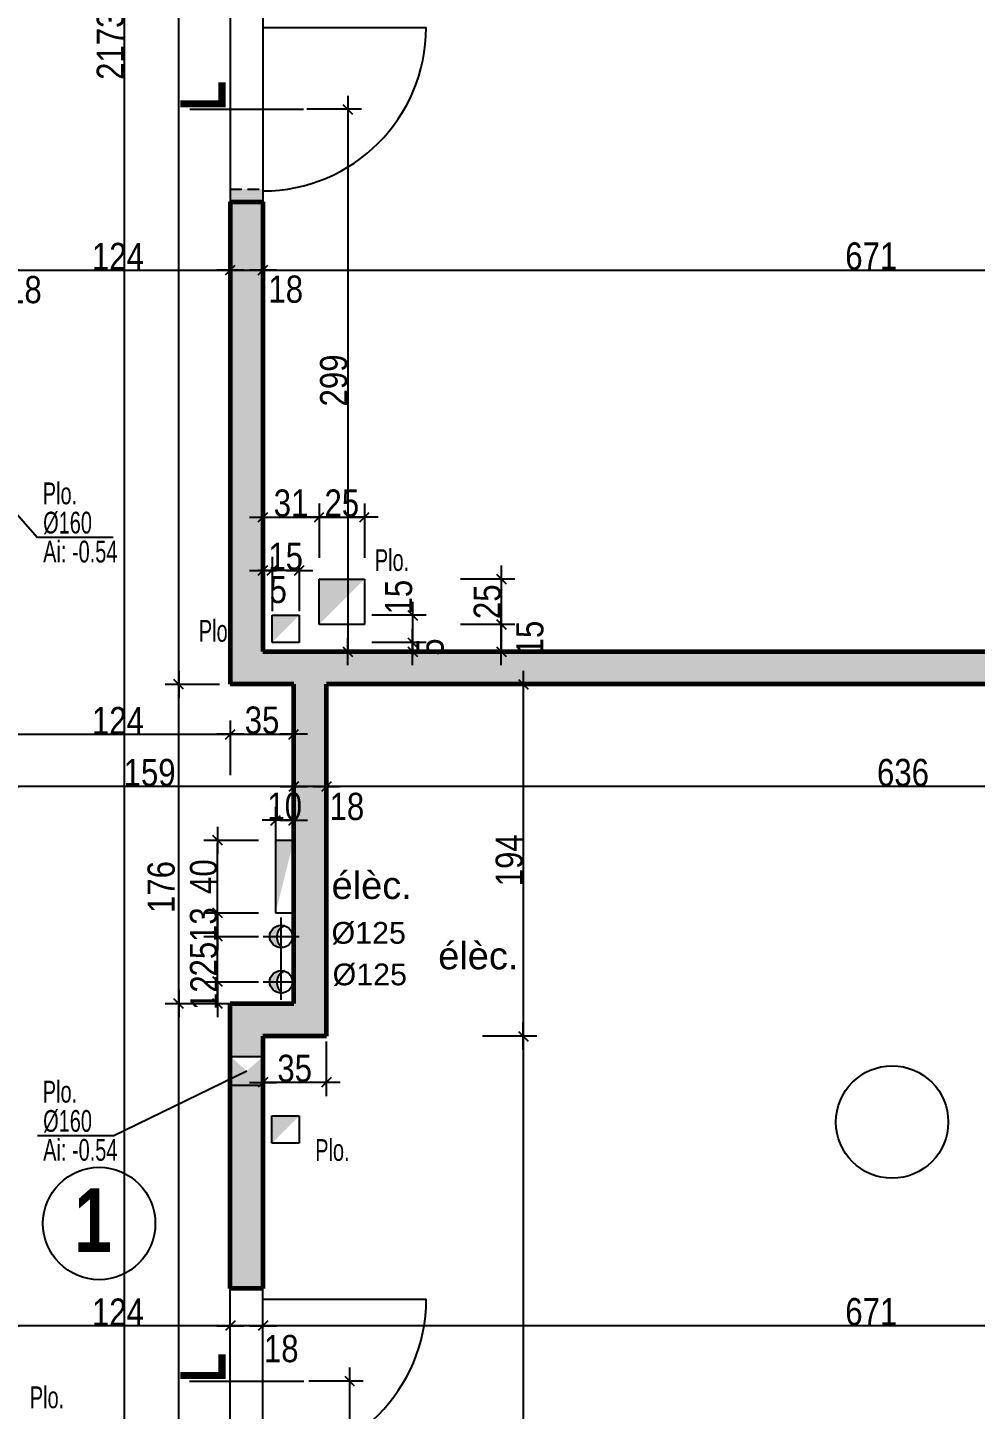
# Model space of a CAD drawing. Header units: centimetres. Extents: x 38820 to 82487, y -36363 to -12804.
# Drawn here: x 49909 to 50432, y -22449 to -21687 of the extents above; entities that cross this region are included whole.
import ezdxf
from ezdxf.enums import TextEntityAlignment as Align

# ---------------------------------------------------------------- set-up
doc = ezdxf.new("R2010")
doc.units = ezdxf.units.CM
doc.header["$LTSCALE"] = 0.5
doc.linetypes.add('CACHEX2', pattern=[19.05, 12.7, -6.35])
doc.layers.get('DEFPOINTS').update_dxf_attribs({"linetype": 'CONTINUOUS'})
for name, color, linetype in [('01_cote_gen', 4, 'CONTINUOUS'), ('01_linteaux', 2, 'CONTINUOUS'), ('01_murs_sup', 2, 'CACHEX2'), ('01_resv', 32, 'CONTINUOUS'), ('01_texte', 230, 'CONTINUOUS'), ('AA_COTES', 2, 'CONTINUOUS')]:
    doc.layers.add(name, color=color, linetype=linetype)
doc.layers.add('01_murs_coup', color=5, linetype='CONTINUOUS', lineweight=60)
doc.styles.add('ARIAL', font='arial.ttf')
doc.styles.add('Arial Narrow', font='ARIALN.TTF')
doc.styles.add('impact', font='impact.ttf')
doc.styles.add('STYLE2', font='ARIALN.TTF')
doc.dimstyles.new('JB50', dxfattribs={"dimscale": 0.1, "dimtxt": 150, "dimasz": 15, "dimexe": 0.1, "dimexo": 0.1, "dimgap": 0.09, "dimtad": 1, "dimdec": 1, "dimdsep": 46, "dimtxsty": 'STYLE2', "dimblk1": 'BOND_G', "dimblk2": 'BOND_D', "dimsah": 1, "dimcen": 1.5, "dimdle": 0.01, "dimse1": 1, "dimse2": 1, "dimclrd": 4, "dimclre": 2, "dimclrt": 6, "dimazin": 2, "dimtfac": 2.333333, "dimtdec": 1, "dimtix": 1, "dimtmove": 2, "dimatfit": 3, "dimldrblk": 'BOND_G', "dimfxl": 1, "dimtolj": 1, "dimtzin": 0, "dimarcsym": 0})

# ---------------------------------------------------------------- blocks, each defined once
blk = doc.blocks.new('BOND_G')
at = {"layer": 'AA_COTES', "color": 0}
for p, q in [((0, -5), (0, 15)), ((5, 0), (-5, 0)), ((1.77, 1.77), (-1.77, -1.77))]:
    blk.add_line(p, q, dxfattribs=at)
blk = doc.blocks.new('BOND_D')
at = {"layer": 'AA_COTES', "color": 0}
for p, q in [((5, 0), (-5, 0)), ((-1.77, -1.77), (1.77, 1.77)), ((0, 5), (0, -15))]:
    blk.add_line(p, q, dxfattribs=at)
blk = doc.blocks.new('*D1330')
at = {"layer": '01_cote_gen', "color": 4, "lineweight": -2, "transparency": 16777216}
blk.add_line((50019.11, -22402.95), (49898.12, -22402.95), dxfattribs=at)
at = {"layer": 'DEFPOINTS', "color": 0}
for p in [(49896.62, -22386.88), (50020.61, -22386.88), (49896.62, -22402.95)]:
    blk.add_point(p, dxfattribs=at)
at = {"layer": '01_cote_gen', "color": 4, "lineweight": -2, "transparency": 16777216, "xscale": 1.5, "yscale": 1.5, "zscale": 1.5, "rotation": 180}
blk.add_blockref('BOND_D', (49896.62, -22402.95), dxfattribs=at)
at = {"layer": '01_cote_gen', "color": 4, "lineweight": -2, "transparency": 16777216, "xscale": 1.5, "yscale": 1.5, "zscale": 1.5}
blk.add_blockref('BOND_G', (50020.61, -22402.95), dxfattribs=at)
at = {"layer": '01_cote_gen', "color": 6, "transparency": 16777216, "insert": (49958.62, -22395.41), "char_height": 15, "attachment_point": 5, "style": 'STYLE2'}
blk.add_mtext('\\A1;124', dxfattribs=at)
blk = doc.blocks.new('*D1331')
at = {"layer": '01_cote_gen', "color": 4, "lineweight": -2, "transparency": 16777216}
blk.add_line((50037.11, -22402.95), (50022.11, -22402.95), dxfattribs=at)
at = {"layer": 'DEFPOINTS', "color": 0}
for p in [(50020.61, -22395.45), (50038.61, -22395.96), (50020.61, -22402.95)]:
    blk.add_point(p, dxfattribs=at)
at = {"layer": '01_cote_gen', "color": 4, "lineweight": -2, "transparency": 16777216, "xscale": 1.5, "yscale": 1.5, "zscale": 1.5, "rotation": 180}
blk.add_blockref('BOND_D', (50020.61, -22402.95), dxfattribs=at)
at = {"layer": '01_cote_gen', "color": 4, "lineweight": -2, "transparency": 16777216, "xscale": 1.5, "yscale": 1.5, "zscale": 1.5}
blk.add_blockref('BOND_G', (50038.61, -22402.95), dxfattribs=at)
at = {"layer": '01_cote_gen', "color": 6, "transparency": 16777216, "insert": (50048.7, -22415.63), "char_height": 15, "attachment_point": 5, "style": 'STYLE2'}
blk.add_mtext('\\A1;18', dxfattribs=at)
blk = doc.blocks.new('*D1332')
at = {"layer": '01_cote_gen', "color": 4, "lineweight": -2, "transparency": 16777216}
blk.add_line((50708.11, -22402.95), (50040.11, -22402.95), dxfattribs=at)
at = {"layer": 'DEFPOINTS', "color": 0}
for p in [(50038.61, -22373.56), (50038.61, -22402.95), (50709.61, -22414.73)]:
    blk.add_point(p, dxfattribs=at)
at = {"layer": '01_cote_gen', "color": 4, "lineweight": -2, "transparency": 16777216, "xscale": 1.5, "yscale": 1.5, "zscale": 1.5, "rotation": 180}
blk.add_blockref('BOND_D', (50038.61, -22402.95), dxfattribs=at)
at = {"layer": '01_cote_gen', "color": 4, "lineweight": -2, "transparency": 16777216, "xscale": 1.5, "yscale": 1.5, "zscale": 1.5}
blk.add_blockref('BOND_G', (50709.61, -22402.95), dxfattribs=at)
at = {"layer": '01_cote_gen', "color": 6, "transparency": 16777216, "insert": (50374.11, -22395.28), "char_height": 15, "attachment_point": 5, "style": 'STYLE2'}
blk.add_mtext('\\A1;671', dxfattribs=at)
blk = doc.blocks.new('*D1333')
at = {"layer": '01_cote_gen', "color": 4, "lineweight": -2, "transparency": 16777216}
blk.add_line((50072.12, -22268.79), (50040.11, -22268.79), dxfattribs=at)
at = {"layer": 'DEFPOINTS', "color": 0}
for p in [(50038.61, -22243.33), (50073.62, -22243.33), (50038.61, -22268.79)]:
    blk.add_point(p, dxfattribs=at)
at = {"layer": '01_cote_gen', "color": 4, "lineweight": -2, "transparency": 16777216, "xscale": 1.5, "yscale": 1.5, "zscale": 1.5, "rotation": 180}
blk.add_blockref('BOND_D', (50038.61, -22268.79), dxfattribs=at)
at = {"layer": '01_cote_gen', "color": 4, "lineweight": -2, "transparency": 16777216, "xscale": 1.5, "yscale": 1.5, "zscale": 1.5}
blk.add_blockref('BOND_G', (50073.62, -22268.79), dxfattribs=at)
at = {"layer": '01_cote_gen', "color": 6, "transparency": 16777216, "insert": (50056.11, -22261.12), "char_height": 15, "attachment_point": 5, "style": 'STYLE2'}
blk.add_mtext('\\A1;35', dxfattribs=at)
blk = doc.blocks.new('*D1334')
at = {"layer": '01_cote_gen', "color": 4, "lineweight": -2, "transparency": 16777216}
blk.add_line((50708.11, -22105.73), (50075.12, -22105.73), dxfattribs=at)
at = {"layer": 'DEFPOINTS', "color": 0}
for p in [(50073.62, -22092.74), (50709.61, -22092.74), (50073.62, -22105.73)]:
    blk.add_point(p, dxfattribs=at)
at = {"layer": '01_cote_gen', "color": 4, "lineweight": -2, "transparency": 16777216, "xscale": 1.5, "yscale": 1.5, "zscale": 1.5, "rotation": 180}
blk.add_blockref('BOND_D', (50073.62, -22105.73), dxfattribs=at)
at = {"layer": '01_cote_gen', "color": 4, "lineweight": -2, "transparency": 16777216, "xscale": 1.5, "yscale": 1.5, "zscale": 1.5}
blk.add_blockref('BOND_G', (50709.61, -22105.73), dxfattribs=at)
at = {"layer": '01_cote_gen', "color": 6, "transparency": 16777216, "insert": (50391.61, -22098.06), "char_height": 15, "attachment_point": 5, "style": 'STYLE2'}
blk.add_mtext('\\A1;636', dxfattribs=at)
blk = doc.blocks.new('*D1335')
at = {"layer": '01_cote_gen', "color": 4, "lineweight": -2, "transparency": 16777216}
blk.add_line((50072.12, -22105.73), (50057.12, -22105.73), dxfattribs=at)
at = {"layer": 'DEFPOINTS', "color": 0}
for p in [(50055.62, -22080.94), (50073.62, -22092.74), (50055.62, -22105.73)]:
    blk.add_point(p, dxfattribs=at)
at = {"layer": '01_cote_gen', "color": 4, "lineweight": -2, "transparency": 16777216, "xscale": 1.5, "yscale": 1.5, "zscale": 1.5, "rotation": 180}
blk.add_blockref('BOND_D', (50055.62, -22105.73), dxfattribs=at)
at = {"layer": '01_cote_gen', "color": 4, "lineweight": -2, "transparency": 16777216, "xscale": 1.5, "yscale": 1.5, "zscale": 1.5}
blk.add_blockref('BOND_G', (50073.62, -22105.73), dxfattribs=at)
at = {"layer": '01_cote_gen', "color": 6, "transparency": 16777216, "insert": (50084.91, -22116.76), "char_height": 15, "attachment_point": 5, "style": 'STYLE2'}
blk.add_mtext('\\A1;18', dxfattribs=at)
blk = doc.blocks.new('*D1336')
at = {"layer": '01_cote_gen', "color": 4, "lineweight": -2, "transparency": 16777216}
blk.add_line((50054.12, -22105.73), (49898.12, -22105.73), dxfattribs=at)
at = {"layer": 'DEFPOINTS', "color": 0}
for p in [(50055.62, -22080.94), (49896.62, -22092.74), (49896.62, -22105.73)]:
    blk.add_point(p, dxfattribs=at)
at = {"layer": '01_cote_gen', "color": 4, "lineweight": -2, "transparency": 16777216, "xscale": 1.5, "yscale": 1.5, "zscale": 1.5, "rotation": 180}
blk.add_blockref('BOND_D', (49896.62, -22105.73), dxfattribs=at)
at = {"layer": '01_cote_gen', "color": 4, "lineweight": -2, "transparency": 16777216, "xscale": 1.5, "yscale": 1.5, "zscale": 1.5}
blk.add_blockref('BOND_G', (50055.62, -22105.73), dxfattribs=at)
at = {"layer": '01_cote_gen', "color": 6, "transparency": 16777216, "insert": (49976.12, -22098.06), "char_height": 15, "attachment_point": 5, "style": 'STYLE2'}
blk.add_mtext('\\A1;159', dxfattribs=at)
blk = doc.blocks.new('*D1340')
at = {"layer": '01_cote_gen', "color": 4, "lineweight": -2, "transparency": 16777216}
blk.add_line((49898.12, -22076.85), (50019.11, -22076.85), dxfattribs=at)
at = {"layer": 'DEFPOINTS', "color": 0}
for p in [(49896.62, -22076.4), (50020.61, -22076.85), (50020.61, -22164.6)]:
    blk.add_point(p, dxfattribs=at)
at = {"layer": '01_cote_gen', "color": 4, "lineweight": -2, "transparency": 16777216, "xscale": 1.5, "yscale": 1.5, "zscale": 1.5, "rotation": 180}
blk.add_blockref('BOND_G', (49896.62, -22076.85), dxfattribs=at)
at = {"layer": '01_cote_gen', "color": 4, "lineweight": -2, "transparency": 16777216, "xscale": 1.5, "yscale": 1.5, "zscale": 1.5}
blk.add_blockref('BOND_D', (50020.61, -22076.85), dxfattribs=at)
at = {"layer": '01_cote_gen', "color": 6, "transparency": 16777216, "insert": (49958.62, -22069.31), "char_height": 15, "attachment_point": 5, "style": 'STYLE2'}
blk.add_mtext('\\A1;124', dxfattribs=at)
blk = doc.blocks.new('*D1341')
at = {"layer": '01_cote_gen', "color": 4, "lineweight": -2, "transparency": 16777216}
blk.add_line((50022.11, -22076.85), (50054.12, -22076.85), dxfattribs=at)
at = {"layer": 'DEFPOINTS', "color": 0}
for p in [(50055.62, -22076.85), (50020.61, -22084.35), (50055.62, -22084.35)]:
    blk.add_point(p, dxfattribs=at)
at = {"layer": '01_cote_gen', "color": 4, "lineweight": -2, "transparency": 16777216, "xscale": 1.5, "yscale": 1.5, "zscale": 1.5, "rotation": 180}
blk.add_blockref('BOND_G', (50020.61, -22076.85), dxfattribs=at)
at = {"layer": '01_cote_gen', "color": 4, "lineweight": -2, "transparency": 16777216, "xscale": 1.5, "yscale": 1.5, "zscale": 1.5}
blk.add_blockref('BOND_D', (50055.62, -22076.85), dxfattribs=at)
at = {"layer": '01_cote_gen', "color": 6, "transparency": 16777216, "insert": (50038.11, -22069.18), "char_height": 15, "attachment_point": 5, "style": 'STYLE2'}
blk.add_mtext('\\A1;35', dxfattribs=at)
blk = doc.blocks.new('*D1361')
at = {"layer": '01_cote_gen', "color": 4, "lineweight": -2, "transparency": 16777216}
blk.add_line((50182.19, -22050.84), (50182.19, -22241.83), dxfattribs=at)
at = {"layer": 'DEFPOINTS', "color": 0}
for p in [(50154.96, -22049.34), (50126.12, -22243.33), (50182.19, -22243.33)]:
    blk.add_point(p, dxfattribs=at)
at = {"layer": '01_cote_gen', "color": 4, "lineweight": -2, "transparency": 16777216, "xscale": 1.5, "yscale": 1.5, "zscale": 1.5}
for name, p, rotation in [('BOND_G', (50182.19, -22049.34), 90), ('BOND_D', (50182.19, -22243.33), 270)]:
    blk.add_blockref(name, p, dxfattribs=dict(at, rotation=rotation))
at = {"layer": '01_cote_gen', "color": 6, "transparency": 16777216, "insert": (50174.53, -22146.34), "char_height": 15, "attachment_point": 5, "rotation": 90, "style": 'STYLE2'}
blk.add_mtext('\\A1;194', dxfattribs=at)
blk = doc.blocks.new('*D1366')
at = {"layer": '01_cote_gen', "color": 4, "lineweight": -2, "transparency": 16777216}
blk.add_line((49880.12, -21821.02), (49895.12, -21821.02), dxfattribs=at)
at = {"layer": 'DEFPOINTS', "color": 0}
for p in [(49878.62, -21785.49), (49896.62, -21785.49), (49896.62, -21821.02)]:
    blk.add_point(p, dxfattribs=at)
at = {"layer": '01_cote_gen', "color": 4, "lineweight": -2, "transparency": 16777216, "xscale": 1.5, "yscale": 1.5, "zscale": 1.5, "rotation": 180}
blk.add_blockref('BOND_G', (49878.62, -21821.02), dxfattribs=at)
at = {"layer": '01_cote_gen', "color": 4, "lineweight": -2, "transparency": 16777216, "xscale": 1.5, "yscale": 1.5, "zscale": 1.5}
blk.add_blockref('BOND_D', (49896.62, -21821.02), dxfattribs=at)
at = {"layer": '01_cote_gen', "color": 6, "transparency": 16777216, "insert": (49907.06, -21831.84), "char_height": 15, "attachment_point": 5, "style": 'STYLE2'}
blk.add_mtext('\\A1;18', dxfattribs=at)
blk = doc.blocks.new('*D1367')
at = {"layer": '01_cote_gen', "color": 4, "lineweight": -2, "transparency": 16777216}
blk.add_line((49898.12, -21821.02), (50019.11, -21821.02), dxfattribs=at)
at = {"layer": 'DEFPOINTS', "color": 0}
for p in [(49896.62, -21807.97), (50020.61, -21813.63), (50020.61, -21821.02)]:
    blk.add_point(p, dxfattribs=at)
at = {"layer": '01_cote_gen', "color": 4, "lineweight": -2, "transparency": 16777216, "xscale": 1.5, "yscale": 1.5, "zscale": 1.5, "rotation": 180}
blk.add_blockref('BOND_G', (49896.62, -21821.02), dxfattribs=at)
at = {"layer": '01_cote_gen', "color": 4, "lineweight": -2, "transparency": 16777216, "xscale": 1.5, "yscale": 1.5, "zscale": 1.5}
blk.add_blockref('BOND_D', (50020.61, -21821.02), dxfattribs=at)
at = {"layer": '01_cote_gen', "color": 6, "transparency": 16777216, "insert": (49958.62, -21813.48), "char_height": 15, "attachment_point": 5, "style": 'STYLE2'}
blk.add_mtext('\\A1;124', dxfattribs=at)
blk = doc.blocks.new('*D1368')
at = {"layer": '01_cote_gen', "color": 4, "lineweight": -2, "transparency": 16777216}
blk.add_line((50022.11, -21821.02), (50037.11, -21821.02), dxfattribs=at)
at = {"layer": 'DEFPOINTS', "color": 0}
for p in [(50038.61, -21821.02), (50020.61, -21834.24), (50038.61, -21834.24)]:
    blk.add_point(p, dxfattribs=at)
at = {"layer": '01_cote_gen', "color": 4, "lineweight": -2, "transparency": 16777216, "xscale": 1.5, "yscale": 1.5, "zscale": 1.5, "rotation": 180}
blk.add_blockref('BOND_G', (50020.61, -21821.02), dxfattribs=at)
at = {"layer": '01_cote_gen', "color": 4, "lineweight": -2, "transparency": 16777216, "xscale": 1.5, "yscale": 1.5, "zscale": 1.5}
blk.add_blockref('BOND_D', (50038.61, -21821.02), dxfattribs=at)
at = {"layer": '01_cote_gen', "color": 6, "transparency": 16777216, "insert": (50051.19, -21831.6), "char_height": 15, "attachment_point": 5, "style": 'STYLE2'}
blk.add_mtext('\\A1;18', dxfattribs=at)
blk = doc.blocks.new('*D1369')
at = {"layer": '01_cote_gen', "color": 4, "lineweight": -2, "transparency": 16777216}
blk.add_line((50040.11, -21821.02), (50708.11, -21821.02), dxfattribs=at)
at = {"layer": 'DEFPOINTS', "color": 0}
for p in [(50709.61, -21821), (50709.61, -21821.02), (50038.61, -21834.24)]:
    blk.add_point(p, dxfattribs=at)
at = {"layer": '01_cote_gen', "color": 4, "lineweight": -2, "transparency": 16777216, "xscale": 1.5, "yscale": 1.5, "zscale": 1.5, "rotation": 180}
blk.add_blockref('BOND_G', (50038.61, -21821.02), dxfattribs=at)
at = {"layer": '01_cote_gen', "color": 4, "lineweight": -2, "transparency": 16777216, "xscale": 1.5, "yscale": 1.5, "zscale": 1.5}
blk.add_blockref('BOND_D', (50709.61, -21821.02), dxfattribs=at)
at = {"layer": '01_cote_gen', "color": 6, "transparency": 16777216, "insert": (50374.11, -21813.36), "char_height": 15, "attachment_point": 5, "style": 'STYLE2'}
blk.add_mtext('\\A1;671', dxfattribs=at)
blk = doc.blocks.new('*D1446')
at = {"layer": '01_cote_gen', "color": 4, "lineweight": -2, "transparency": 16777216}
blk.add_line((50085.38, -21733.84), (50085.38, -22029.84), dxfattribs=at)
at = {"layer": 'DEFPOINTS', "color": 0}
for p in [(50061.02, -21732.34), (50085.38, -22031.34), (50101.15, -22031.34)]:
    blk.add_point(p, dxfattribs=at)
at = {"layer": '01_cote_gen', "color": 4, "lineweight": -2, "transparency": 16777216, "xscale": 1.5, "yscale": 1.5, "zscale": 1.5}
for name, p, rotation in [('BOND_G', (50085.38, -21732.34), 90), ('BOND_D', (50085.38, -22031.34), 270)]:
    blk.add_blockref(name, p, dxfattribs=dict(at, rotation=rotation))
at = {"layer": '01_cote_gen', "color": 6, "transparency": 16777216, "insert": (50077.71, -21881.84), "char_height": 15, "attachment_point": 5, "rotation": 90, "style": 'STYLE2'}
blk.add_mtext('\\A1;299', dxfattribs=at)
blk = doc.blocks.new('*D1447')
at = {"layer": '01_cote_gen', "color": 4, "lineweight": -2, "transparency": 16777216}
blk.add_line((50086.35, -22434.93), (50086.35, -22774.89), dxfattribs=at)
at = {"layer": 'DEFPOINTS', "color": 0}
for p in [(50061.09, -22433.43), (50075.83, -22776.39), (50086.35, -22776.39)]:
    blk.add_point(p, dxfattribs=at)
at = {"layer": '01_cote_gen', "color": 4, "lineweight": -2, "transparency": 16777216, "xscale": 1.5, "yscale": 1.5, "zscale": 1.5}
for name, p, rotation in [('BOND_G', (50086.35, -22433.43), 90), ('BOND_D', (50086.35, -22776.39), 270)]:
    blk.add_blockref(name, p, dxfattribs=dict(at, rotation=rotation))
at = {"layer": '01_cote_gen', "color": 6, "transparency": 16777216, "insert": (50078.68, -22589.89), "char_height": 15, "attachment_point": 5, "rotation": 90, "style": 'STYLE2'}
blk.add_mtext('\\A1;343', dxfattribs=at)
blk = doc.blocks.new('*D1451')
at = {"layer": '01_cote_gen', "color": 4, "lineweight": -2, "transparency": 16777216}
blk.add_line((50182.19, -22244.83), (50182.19, -22774.89), dxfattribs=at)
at = {"layer": 'DEFPOINTS', "color": 0}
for p in [(50159.69, -22243.33), (50159.69, -22776.39), (50182.19, -22776.39)]:
    blk.add_point(p, dxfattribs=at)
at = {"layer": '01_cote_gen', "color": 4, "lineweight": -2, "transparency": 16777216, "xscale": 1.5, "yscale": 1.5, "zscale": 1.5}
for name, p, rotation in [('BOND_G', (50182.19, -22243.33), 90), ('BOND_D', (50182.19, -22776.39), 270)]:
    blk.add_blockref(name, p, dxfattribs=dict(at, rotation=rotation))
at = {"layer": '01_cote_gen', "color": 6, "transparency": 16777216, "insert": (50174.53, -22509.86), "char_height": 15, "attachment_point": 5, "rotation": 90, "style": 'STYLE2'}
blk.add_mtext('\\A1;533.1', dxfattribs=at)
blk = doc.blocks.new('*D1452')
at = {"layer": '01_cote_gen', "color": 4, "lineweight": -2, "transparency": 16777216}
blk.add_line((49992.21, -22223.83), (49992.21, -22050.84), dxfattribs=at)
at = {"layer": 'DEFPOINTS', "color": 0}
for p in [(49992.21, -22049.34), (50020.61, -22049.34), (50020.61, -22225.33)]:
    blk.add_point(p, dxfattribs=at)
at = {"layer": '01_cote_gen', "color": 4, "lineweight": -2, "transparency": 16777216, "xscale": 1.5, "yscale": 1.5, "zscale": 1.5}
for name, p, rotation in [('BOND_D', (49992.21, -22049.34), 90), ('BOND_G', (49992.21, -22225.33), 270)]:
    blk.add_blockref(name, p, dxfattribs=dict(at, rotation=rotation))
at = {"layer": '01_cote_gen', "color": 6, "transparency": 16777216, "insert": (49982.57, -22161.1), "char_height": 15, "attachment_point": 5, "rotation": 90, "style": 'STYLE2'}
blk.add_mtext('\\A1;176', dxfattribs=at)
blk = doc.blocks.new('*D1453')
at = {"layer": '01_cote_gen', "color": 4, "lineweight": -2, "transparency": 16777216}
blk.add_line((49992.21, -22047.84), (49992.21, -20604.83), dxfattribs=at)
at = {"layer": 'DEFPOINTS', "color": 0}
for p in [(49992.21, -20603.33), (50020.61, -20603.33), (50020.61, -22049.34)]:
    blk.add_point(p, dxfattribs=at)
at = {"layer": '01_cote_gen', "color": 4, "lineweight": -2, "transparency": 16777216, "xscale": 1.5, "yscale": 1.5, "zscale": 1.5}
for name, p, rotation in [('BOND_D', (49992.21, -20603.33), 90), ('BOND_G', (49992.21, -22049.34), 270)]:
    blk.add_blockref(name, p, dxfattribs=dict(at, rotation=rotation))
at = {"layer": '01_cote_gen', "color": 6, "transparency": 16777216, "insert": (49980.88, -21277.82), "char_height": 15, "attachment_point": 5, "rotation": 90, "style": 'STYLE2'}
blk.add_mtext('\\A1;1446', dxfattribs=at)
blk = doc.blocks.new('*D1456')
at = {"layer": '01_cote_gen', "color": 4, "lineweight": -2, "transparency": 16777216}
blk.add_line((49992.21, -22774.82), (49992.21, -22226.83), dxfattribs=at)
at = {"layer": 'DEFPOINTS', "color": 0}
for p in [(49992.21, -22225.33), (50014.71, -22225.33), (50020.61, -22776.32)]:
    blk.add_point(p, dxfattribs=at)
at = {"layer": '01_cote_gen', "color": 4, "lineweight": -2, "transparency": 16777216, "xscale": 1.5, "yscale": 1.5, "zscale": 1.5}
for name, p, rotation in [('BOND_D', (49992.21, -22225.33), 90), ('BOND_G', (49992.21, -22776.32), 270)]:
    blk.add_blockref(name, p, dxfattribs=dict(at, rotation=rotation))
at = {"layer": '01_cote_gen', "color": 6, "transparency": 16777216, "insert": (49984.55, -22500.83), "char_height": 15, "attachment_point": 5, "rotation": 90, "style": 'STYLE2'}
blk.add_mtext('\\A1;551', dxfattribs=at)
blk = doc.blocks.new('*D1457')
at = {"layer": '01_cote_gen', "color": 4, "lineweight": -2, "transparency": 16777216}
blk.add_line((49962.21, -22774.89), (49962.21, -20604.83), dxfattribs=at)
at = {"layer": 'DEFPOINTS', "color": 0}
for p in [(49958.44, -20603.33), (49962.21, -20603.33), (50048.96, -22776.39)]:
    blk.add_point(p, dxfattribs=at)
at = {"layer": '01_cote_gen', "color": 4, "lineweight": -2, "transparency": 16777216, "xscale": 1.5, "yscale": 1.5, "zscale": 1.5}
for name, p, rotation in [('BOND_D', (49962.21, -20603.33), 90), ('BOND_G', (49962.21, -22776.39), 270)]:
    blk.add_blockref(name, p, dxfattribs=dict(at, rotation=rotation))
at = {"layer": '01_cote_gen', "color": 6, "transparency": 16777216, "insert": (49954.54, -21689.86), "char_height": 15, "attachment_point": 5, "rotation": 90, "style": 'STYLE2'}
blk.add_mtext('\\A1;2173.1', dxfattribs=at)
blk = doc.blocks.new('*D1805')
at = {"layer": '01_resv', "color": 4, "lineweight": -2, "transparency": 16777216}
blk.add_line((50040.11, -21986.58), (50042.16, -21986.58), dxfattribs=at)
at = {"layer": 'DEFPOINTS', "color": 0}
for p in [(50038.61, -21985.63), (50043.66, -21986.58), (50043.66, -22011.31)]:
    blk.add_point(p, dxfattribs=at)
at = {"layer": '01_resv', "color": 4, "lineweight": -2, "transparency": 16777216, "xscale": 1.5, "yscale": 1.5, "zscale": 1.5, "rotation": 180}
blk.add_blockref('BOND_G', (50038.61, -21986.58), dxfattribs=at)
at = {"layer": '01_resv', "color": 4, "lineweight": -2, "transparency": 16777216, "xscale": 1.5, "yscale": 1.5, "zscale": 1.5}
blk.add_blockref('BOND_D', (50043.66, -21986.58), dxfattribs=at)
at = {"layer": '01_resv', "color": 6, "transparency": 16777216, "insert": (50047.06, -21997.18), "char_height": 15, "attachment_point": 5, "style": 'STYLE2'}
blk.add_mtext('\\A1;5', dxfattribs=at)
blk = doc.blocks.new('*D1806')
at = {"layer": '01_resv', "color": 4, "lineweight": -2, "transparency": 16777216}
for p, q in [((50042.16, -21986.58), (50040.66, -21986.58)), ((50058.66, -21986.58), (50043.66, -21986.58)), ((50060.16, -21986.58), (50061.66, -21986.58))]:
    blk.add_line(p, q, dxfattribs=at)
at = {"layer": 'DEFPOINTS', "color": 0}
for p in [(50043.66, -21986.58), (50043.66, -22011.31), (50058.66, -22011.31)]:
    blk.add_point(p, dxfattribs=at)
at = {"layer": '01_resv', "color": 4, "lineweight": -2, "transparency": 16777216, "xscale": 1.5, "yscale": 1.5, "zscale": 1.5}
blk.add_blockref('BOND_D', (50043.66, -21986.58), dxfattribs=at)
at = {"layer": '01_resv', "color": 4, "lineweight": -2, "transparency": 16777216, "xscale": 1.5, "yscale": 1.5, "zscale": 1.5, "rotation": 180}
blk.add_blockref('BOND_G', (50058.66, -21986.58), dxfattribs=at)
at = {"layer": '01_resv', "color": 6, "transparency": 16777216, "insert": (50051.16, -21978.91), "char_height": 15, "attachment_point": 5, "style": 'STYLE2'}
blk.add_mtext('\\A1;15', dxfattribs=at)
blk = doc.blocks.new('*D1807')
at = {"layer": '01_resv', "color": 4, "lineweight": -2, "transparency": 16777216}
blk.add_line((50040.11, -21957.19), (50068.12, -21957.19), dxfattribs=at)
at = {"layer": 'DEFPOINTS', "color": 0}
for p in [(50069.62, -21957.19), (50038.61, -21966.2), (50069.62, -21991.32)]:
    blk.add_point(p, dxfattribs=at)
at = {"layer": '01_resv', "color": 4, "lineweight": -2, "transparency": 16777216, "xscale": 1.5, "yscale": 1.5, "zscale": 1.5, "rotation": 180}
blk.add_blockref('BOND_G', (50038.61, -21957.19), dxfattribs=at)
at = {"layer": '01_resv', "color": 4, "lineweight": -2, "transparency": 16777216, "xscale": 1.5, "yscale": 1.5, "zscale": 1.5}
blk.add_blockref('BOND_D', (50069.62, -21957.19), dxfattribs=at)
at = {"layer": '01_resv', "color": 6, "transparency": 16777216, "insert": (50054.12, -21949.53), "char_height": 15, "attachment_point": 5, "style": 'STYLE2'}
blk.add_mtext('\\A1;31', dxfattribs=at)
blk = doc.blocks.new('*D1808')
at = {"layer": '01_resv', "color": 4, "lineweight": -2, "transparency": 16777216}
blk.add_line((50071.12, -21957.19), (50093.12, -21957.19), dxfattribs=at)
at = {"layer": 'DEFPOINTS', "color": 0}
for p in [(50094.62, -21957.19), (50069.62, -21972.36), (50094.62, -21991.32)]:
    blk.add_point(p, dxfattribs=at)
at = {"layer": '01_resv', "color": 4, "lineweight": -2, "transparency": 16777216, "xscale": 1.5, "yscale": 1.5, "zscale": 1.5, "rotation": 180}
blk.add_blockref('BOND_G', (50069.62, -21957.19), dxfattribs=at)
at = {"layer": '01_resv', "color": 4, "lineweight": -2, "transparency": 16777216, "xscale": 1.5, "yscale": 1.5, "zscale": 1.5}
blk.add_blockref('BOND_D', (50094.62, -21957.19), dxfattribs=at)
at = {"layer": '01_resv', "color": 6, "transparency": 16777216, "insert": (50082.12, -21949.53), "char_height": 15, "attachment_point": 5, "style": 'STYLE2'}
blk.add_mtext('\\A1;25', dxfattribs=at)
blk = doc.blocks.new('*D1809')
at = {"layer": '01_resv', "color": 4, "lineweight": -2, "transparency": 16777216}
blk.add_line((50121.17, -22027.81), (50121.17, -22029.84), dxfattribs=at)
at = {"layer": 'DEFPOINTS', "color": 0}
for p in [(50058.66, -22026.31), (50055.97, -22031.34), (50121.17, -22031.34)]:
    blk.add_point(p, dxfattribs=at)
at = {"layer": '01_resv', "color": 4, "lineweight": -2, "transparency": 16777216, "xscale": 1.5, "yscale": 1.5, "zscale": 1.5}
for name, p, rotation in [('BOND_G', (50121.17, -22026.31), 90), ('BOND_D', (50121.17, -22031.34), 270)]:
    blk.add_blockref(name, p, dxfattribs=dict(at, rotation=rotation))
at = {"layer": '01_resv', "color": 6, "transparency": 16777216, "insert": (50130.84, -22028.83), "char_height": 15, "attachment_point": 5, "rotation": 90, "style": 'STYLE2'}
blk.add_mtext('\\A1;5', dxfattribs=at)
blk = doc.blocks.new('*D1810')
at = {"layer": '01_resv', "color": 4, "lineweight": -2, "transparency": 16777216}
blk.add_line((50121.17, -22012.81), (50121.17, -22024.81), dxfattribs=at)
at = {"layer": 'DEFPOINTS', "color": 0}
for p in [(50058.66, -22011.31), (50058.66, -22026.31), (50121.17, -22026.31)]:
    blk.add_point(p, dxfattribs=at)
at = {"layer": '01_resv', "color": 4, "lineweight": -2, "transparency": 16777216, "xscale": 1.5, "yscale": 1.5, "zscale": 1.5}
for name, p, rotation in [('BOND_G', (50121.17, -22011.31), 90), ('BOND_D', (50121.17, -22026.31), 270)]:
    blk.add_blockref(name, p, dxfattribs=dict(at, rotation=rotation))
at = {"layer": '01_resv', "color": 6, "transparency": 16777216, "insert": (50113.5, -22001.28), "char_height": 15, "attachment_point": 5, "rotation": 90, "style": 'STYLE2'}
blk.add_mtext('\\A1;15', dxfattribs=at)
blk = doc.blocks.new('*D1811')
at = {"layer": '01_resv', "color": 4, "lineweight": -2, "transparency": 16777216}
blk.add_line((50170.06, -21992.82), (50170.06, -22014.82), dxfattribs=at)
at = {"layer": 'DEFPOINTS', "color": 0}
for p in [(50094.62, -21991.32), (50094.62, -22016.32), (50170.06, -22016.32)]:
    blk.add_point(p, dxfattribs=at)
at = {"layer": '01_resv', "color": 4, "lineweight": -2, "transparency": 16777216, "xscale": 1.5, "yscale": 1.5, "zscale": 1.5}
for name, p, rotation in [('BOND_G', (50170.06, -21991.32), 90), ('BOND_D', (50170.06, -22016.32), 270)]:
    blk.add_blockref(name, p, dxfattribs=dict(at, rotation=rotation))
at = {"layer": '01_resv', "color": 6, "transparency": 16777216, "insert": (50162.39, -22003.82), "char_height": 15, "attachment_point": 5, "rotation": 90, "style": 'STYLE2'}
blk.add_mtext('\\A1;25', dxfattribs=at)
blk = doc.blocks.new('*D1812')
at = {"layer": '01_resv', "color": 4, "lineweight": -2, "transparency": 16777216}
blk.add_line((50170.06, -22017.82), (50170.06, -22029.84), dxfattribs=at)
at = {"layer": 'DEFPOINTS', "color": 0}
for p in [(50155.65, -22016.32), (50151.1, -22031.34), (50170.06, -22031.34)]:
    blk.add_point(p, dxfattribs=at)
at = {"layer": '01_resv', "color": 4, "lineweight": -2, "transparency": 16777216, "xscale": 1.5, "yscale": 1.5, "zscale": 1.5}
for name, p, rotation in [('BOND_G', (50170.06, -22016.32), 90), ('BOND_D', (50170.06, -22031.34), 270)]:
    blk.add_blockref(name, p, dxfattribs=dict(at, rotation=rotation))
at = {"layer": '01_resv', "color": 6, "transparency": 16777216, "insert": (50185.9, -22023.83), "char_height": 15, "attachment_point": 5, "rotation": 90, "style": 'STYLE2'}
blk.add_mtext('\\A1;15', dxfattribs=at)
blk = doc.blocks.new('*D1852')
at = {"layer": '01_cote_gen', "color": 4, "lineweight": -2, "transparency": 16777216}
for p, q in [((50013.59, -22211.83), (50013.59, -22210.33)), ((50013.59, -22213.33), (50013.59, -22225.33)), ((50013.59, -22226.83), (50013.59, -22228.33))]:
    blk.add_line(p, q, dxfattribs=at)
at = {"layer": 'DEFPOINTS', "color": 0}
for p in [(50038.72, -22213.33), (50009.06, -22225.33), (50013.59, -22225.33)]:
    blk.add_point(p, dxfattribs=at)
at = {"layer": '01_cote_gen', "color": 4, "lineweight": -2, "transparency": 16777216, "xscale": 1.5, "yscale": 1.5, "zscale": 1.5}
for name, p, rotation in [('BOND_G', (50013.59, -22213.33), 270), ('BOND_D', (50013.59, -22225.33), 90)]:
    blk.add_blockref(name, p, dxfattribs=dict(at, rotation=rotation))
at = {"layer": '01_cote_gen', "color": 6, "transparency": 16777216, "insert": (50006.05, -22219.33), "char_height": 15, "attachment_point": 5, "rotation": 90, "style": 'STYLE2'}
blk.add_mtext('\\A1;12', dxfattribs=at)
blk = doc.blocks.new('*D1853')
at = {"layer": '01_cote_gen', "color": 4, "lineweight": -2, "transparency": 16777216}
blk.add_line((50013.59, -22211.83), (50013.59, -22189.83), dxfattribs=at)
at = {"layer": 'DEFPOINTS', "color": 0}
for p in [(50013.59, -22188.33), (50038.72, -22188.33), (50025.09, -22213.33)]:
    blk.add_point(p, dxfattribs=at)
at = {"layer": '01_cote_gen', "color": 4, "lineweight": -2, "transparency": 16777216, "xscale": 1.5, "yscale": 1.5, "zscale": 1.5}
for name, p, rotation in [('BOND_D', (50013.59, -22188.33), 90), ('BOND_G', (50013.59, -22213.33), 270)]:
    blk.add_blockref(name, p, dxfattribs=dict(at, rotation=rotation))
at = {"layer": '01_cote_gen', "color": 6, "transparency": 16777216, "insert": (50005.92, -22200.83), "char_height": 15, "attachment_point": 5, "rotation": 90, "style": 'STYLE2'}
blk.add_mtext('\\A1;25', dxfattribs=at)
blk = doc.blocks.new('*D1857')
at = {"layer": '01_cote_gen', "color": 4, "lineweight": -2, "transparency": 16777216}
for p, q in [((50013.59, -22173.84), (50013.59, -22172.34)), ((50013.59, -22175.34), (50013.59, -22188.33)), ((50013.59, -22189.83), (50013.59, -22191.33))]:
    blk.add_line(p, q, dxfattribs=at)
at = {"layer": 'DEFPOINTS', "color": 0}
for p in [(50045.62, -22175.34), (50013.59, -22188.33), (50026.7, -22188.33)]:
    blk.add_point(p, dxfattribs=at)
at = {"layer": '01_cote_gen', "color": 4, "lineweight": -2, "transparency": 16777216, "xscale": 1.5, "yscale": 1.5, "zscale": 1.5}
for name, p, rotation in [('BOND_G', (50013.59, -22175.34), 270), ('BOND_D', (50013.59, -22188.33), 90)]:
    blk.add_blockref(name, p, dxfattribs=dict(at, rotation=rotation))
at = {"layer": '01_cote_gen', "color": 6, "transparency": 16777216, "insert": (50005.92, -22181.83), "char_height": 15, "attachment_point": 5, "rotation": 90, "style": 'STYLE2'}
blk.add_mtext('\\A1;13', dxfattribs=at)
blk = doc.blocks.new('*D1854')
at = {"layer": '01_cote_gen', "color": 4, "lineweight": -2, "transparency": 16777216}
blk.add_line((50013.59, -22173.84), (50013.59, -22136.84), dxfattribs=at)
at = {"layer": 'DEFPOINTS', "color": 0}
for p in [(50013.59, -22135.34), (50045.62, -22135.34), (50045.62, -22175.34)]:
    blk.add_point(p, dxfattribs=at)
at = {"layer": '01_cote_gen', "color": 4, "lineweight": -2, "transparency": 16777216, "xscale": 1.5, "yscale": 1.5, "zscale": 1.5}
for name, p, rotation in [('BOND_D', (50013.59, -22135.34), 90), ('BOND_G', (50013.59, -22175.34), 270)]:
    blk.add_blockref(name, p, dxfattribs=dict(at, rotation=rotation))
at = {"layer": '01_cote_gen', "color": 6, "transparency": 16777216, "insert": (50005.92, -22155.34), "char_height": 15, "attachment_point": 5, "rotation": 90, "style": 'STYLE2'}
blk.add_mtext('\\A1;40', dxfattribs=at)
blk = doc.blocks.new('*D1858')
at = {"layer": '01_cote_gen', "color": 4, "lineweight": -2, "transparency": 16777216}
for p, q in [((50044.12, -22124.31), (50042.62, -22124.31)), ((50055.62, -22124.31), (50045.62, -22124.31)), ((50057.12, -22124.31), (50058.62, -22124.31))]:
    blk.add_line(p, q, dxfattribs=at)
at = {"layer": 'DEFPOINTS', "color": 0}
for p in [(50045.62, -22124.31), (50055.62, -22123.13), (50045.62, -22135.34)]:
    blk.add_point(p, dxfattribs=at)
at = {"layer": '01_cote_gen', "color": 4, "lineweight": -2, "transparency": 16777216, "xscale": 1.5, "yscale": 1.5, "zscale": 1.5}
blk.add_blockref('BOND_D', (50045.62, -22124.31), dxfattribs=at)
at = {"layer": '01_cote_gen', "color": 4, "lineweight": -2, "transparency": 16777216, "xscale": 1.5, "yscale": 1.5, "zscale": 1.5, "rotation": 180}
blk.add_blockref('BOND_G', (50055.62, -22124.31), dxfattribs=at)
at = {"layer": '01_cote_gen', "color": 6, "transparency": 16777216, "insert": (50050.62, -22116.64), "char_height": 15, "attachment_point": 5, "style": 'STYLE2'}
blk.add_mtext('\\A1;10', dxfattribs=at)

msp = doc.modelspace()

# ---------------------------------------------------------------- hatches: boundary and pattern name
at = {"layer": '01_murs_sup'}
h = msp.add_hatch(dxfattribs=at)
h.set_pattern_fill('DASH', color=256, scale=2.5, angle=135)
h.set_pattern_definition([(135, (-18726.4956, -4683.299), (-11.22532015, 9e-16), [7.9375, -7.9375])])
h.paths.add_polyline_path([(50725.613, -21022.331), (50709.613, -21022.331), (50709.613, -22031.341), (50038.613, -22031.341), (50038.613, -21776.339), (50020.613, -21776.339), (50020.613, -22049.341), (50055.616, -22049.341), (50055.616, -22225.337), (50020.613, -22225.331), (50020.613, -22382.33), (50038.613, -22382.329), (50038.613, -22243.332), (50073.616, -22243.331), (50073.616, -22049.341), (50709.613, -22049.341), (50709.613, -22277.29), (50725.613, -22277.29)])
at = {"layer": '01_resv'}
h = msp.add_hatch(color=256, dxfattribs=at)
h.dxf.hatch_style = 1
h.paths.add_polyline_path([(50050.509, -22182.379, 0.0770829), (50048.616, -22182.085), (50048.616, -22183.553, -0.0824253)])
h.paths.add_polyline_path([(50048.616, -22183.553), (50048.616, -22182.085, 0.4141663), (50042.366, -22188.334), (50046.305, -22188.335, -0.2032847)])
h.paths.add_polyline_path([(50046.305, -22188.335), (50042.366, -22188.334, 0.4142608), (50048.616, -22194.585), (50048.616, -22193.785, -0.2289647)])
h.paths.add_polyline_path([(50048.616, -22193.785), (50048.616, -22194.585, 0.0398504), (50049.608, -22194.506, -0.0451686)])
h = msp.add_hatch(color=256, dxfattribs=at)
h.dxf.hatch_style = 1
h.paths.add_polyline_path([(50050.507, -22207.378, 0.0769694), (50048.616, -22207.085), (50048.616, -22208.549, -0.0822792)])
h.paths.add_polyline_path([(50048.616, -22208.549), (50048.616, -22207.085, 0.4141663), (50042.366, -22213.334), (50046.301, -22213.335, -0.2035071)])
h.paths.add_polyline_path([(50046.301, -22213.335), (50042.366, -22213.334, 0.4142608), (50048.616, -22219.585), (50048.616, -22218.788, -0.2291715)])
h.paths.add_polyline_path([(50048.616, -22218.788), (50048.616, -22219.585, 0.0397287), (50049.605, -22219.507, -0.0450146)])

# ---------------------------------------------------------------- linework, layer by layer
at = {"layer": '01_cote_gen'}
msp.add_line((50038.63, -22766.947), (50038.63, -22304.102), dxfattribs=at)
at = {"layer": '01_linteaux'}
for p, q in [((50020.613, -21681.342), (50020.613, -21783.339)), ((50038.613, -21681.342), (50038.613, -21783.339)), ((50038.615, -21687.342), (50128.612, -21687.343)), ((49998.209, -21732.341), (50061.02, -21732.341)), ((50020.613, -22484.327), (50020.613, -22382.33)), ((50038.613, -22484.326), (50038.613, -22382.329)), ((50038.596, -22388.33), (50128.684, -22388.331)), ((49998.191, -22433.428), (50061.091, -22433.428))]:
    msp.add_line(p, q, dxfattribs=at)
for centre, radius, start, end in [((50038.615, -21687.342), 89.997, 269.99948, 359.999465), ((50038.61, -22388.253), 90.074, 269.9911, 359.950577)]:
    msp.add_arc(centre, radius, start, end, dxfattribs=at)
at = {"layer": '01_murs_coup'}
for p, q in [((50020.613, -21783.339), (50038.613, -21783.339)), ((50020.613, -21783.339), (50020.613, -22049.341)), ((50038.613, -21783.339), (50038.613, -22031.341)), ((50038.613, -22031.341), (50709.613, -22031.341)), ((50055.616, -22049.341), (50020.613, -22049.341)), ((50055.616, -22225.337), (50055.616, -22049.341)), ((50709.613, -22049.341), (50073.616, -22049.341)), ((50073.616, -22243.331), (50073.616, -22049.341)), ((50020.613, -22225.331), (50055.616, -22225.337)), ((50020.613, -22382.33), (50020.613, -22225.331)), ((50073.616, -22243.331), (50038.613, -22243.332)), ((50038.613, -22243.332), (50038.613, -22382.329)), ((50038.613, -22382.329), (50020.613, -22382.33))]:
    msp.add_line(p, q, dxfattribs=at)
at = {"layer": '01_murs_sup'}
for p, q in [((50020.613, -21776.339), (50038.613, -21776.339)), ((50020.613, -21776.339), (50020.613, -22049.341)), ((50038.613, -21776.339), (50038.613, -22031.341)), ((50038.613, -22031.341), (50709.613, -22031.341)), ((50055.616, -22049.341), (50020.613, -22049.341)), ((50055.616, -22225.337), (50055.616, -22049.341)), ((50709.613, -22049.341), (50073.616, -22049.341)), ((50073.616, -22243.331), (50073.616, -22049.341)), ((50020.613, -22225.331), (50055.616, -22225.337)), ((50020.613, -22382.33), (50020.613, -22225.331)), ((50073.616, -22243.331), (50038.613, -22243.332)), ((50038.613, -22243.332), (50038.613, -22382.329)), ((50038.613, -22382.329), (50020.613, -22382.33))]:
    msp.add_line(p, q, dxfattribs=at)
at = {"layer": '01_resv'}
for p, q in [((49887.667, -21938.28), (49914.236, -21968.364)), ((50069.622, -22016.325), (50069.622, -21991.325)), ((50069.622, -21991.325), (50094.622, -21991.325)), ((50094.622, -21991.325), (50094.622, -22016.325)), ((50043.658, -22011.311), (50058.658, -22011.311)), ((50043.658, -22026.311), (50043.658, -22011.311)), ((50058.658, -22011.311), (50058.658, -22026.311)), ((50094.622, -22016.325), (50069.622, -22016.325)), ((50058.658, -22026.311), (50043.658, -22026.311)), ((50045.616, -22135.335), (50055.616, -22135.335)), ((50045.616, -22135.335), (50045.616, -22175.335)), ((50045.616, -22175.335), (50055.616, -22175.335)), ((50048.616, -22223.23), (50048.616, -22177.941)), ((50038.722, -22188.334), (50058.511, -22188.337)), ((50038.718, -22213.334), (50055.618, -22213.337)), ((50020.613, -22254.462), (50038.769, -22254.461)), ((50020.613, -22270.463), (50020.613, -22254.462)), ((50038.769, -22254.461), (50038.771, -22270.462)), ((50038.771, -22270.462), (50020.613, -22270.463)), ((50043.583, -22287.287), (50058.583, -22287.287)), ((50043.583, -22302.287), (50043.583, -22287.287)), ((50058.583, -22287.287), (50058.583, -22302.287)), ((50058.583, -22302.287), (50043.583, -22302.287))]:
    msp.add_line(p, q, dxfattribs=at)
for centre in [(50048.616, -22188.335), (50048.616, -22213.335)]:
    msp.add_circle(centre, 6.25, dxfattribs=at)
for centre in [(50053.099, -22188.669), (50053.095, -22213.668)]:
    msp.add_arc(centre, 6.802, 112.377734, 239.119244, dxfattribs=at)
for points in [[(50069.622, -22016.325), (50069.622, -21991.325), (50094.622, -21991.325)], [(50043.658, -22026.311), (50043.658, -22011.311), (50058.658, -22011.311)], [(50045.616, -22175.335), (50045.616, -22135.335), (50055.616, -22135.335)], [(50020.613, -22254.462), (50038.769, -22254.461), (50038.769, -22270.462), (50020.613, -22270.462)], [(50043.583, -22302.287), (50043.583, -22287.287), (50058.583, -22287.287)]]:
    msp.add_solid(points, dxfattribs=at)
at = {"layer": '01_texte'}
for p, q in [((49956.023, -21968.364), (49914.236, -21968.364)), ((49956.023, -22298.179), (50029.691, -22262.462)), ((49956.023, -22298.179), (49914.236, -22298.179))]:
    msp.add_line(p, q, dxfattribs=at)
for centre in [(50385.606, -22290.64), (49948.284, -22346.585)]:
    msp.add_circle(centre, 30.98, dxfattribs=at)

# ---------------------------------------------------------------- texts
at = {"layer": '01_texte', "style": 'impact'}
for p in [(50025.521, -21721.152), (50025.521, -22422.239)]:
    msp.add_text('L ', height=25, rotation=90, dxfattribs=at).set_placement(p, align=Align.BOTTOM_CENTER)
at = {"layer": '01_texte', "style": 'Arial Narrow', "width": 0.8}
for s, p in [('Plo.', (49917.198, -21950.084)), ('%%C160', (49917.403, -21966.204)), ('Ai: -0.54', (49917.403, -21982.18)), ('Plo.', (50100.319, -21986.839)), ('Plo.', (50003.261, -22025.867)), ('Plo.', (49917.198, -22279.899)), ('%%C160', (49917.403, -22296.02)), ('Ai: -0.54', (49917.403, -22311.995)), ('Plo.', (50067.443, -22312.057)), ('Plo.', (49910.052, -22448.386))]:
    msp.add_text(s, height=12, dxfattribs=at).set_placement(p)
at = {"layer": '01_texte', "style": 'ARIAL'}
for s, height, p in [('élèc.', 15, (50076.448, -22167.648)), ('%%C125', 12, (50076.448, -22192.338)), ('élèc.', 15, (50135.267, -22206.447)), ('%%C125', 12, (50077.036, -22215.265))]:
    msp.add_text(s, height=height, dxfattribs=at).set_placement(p)
at = {"layer": '01_texte', "style": 'impact'}
msp.add_text('1', height=35, dxfattribs=at).set_placement((49944.945, -22344.704), align=Align.MIDDLE_CENTER)

# ---------------------------------------------------------------- dimensions: what is measured, and where the dimension line sits
at = {"layer": '01_cote_gen'}
for base, p1, p2, picture, middle in [((49962.211, -20603.334), (50048.964, -22776.388), (49958.442, -20603.334), '*D1457', (49954.543, -21689.861)), ((50085.379, -22031.341), (50061.02, -21732.341), (50101.153, -22031.341), '*D1446', (50077.712, -21881.841)), ((50182.194, -22243.331), (50154.956, -22049.341), (50126.116, -22243.331), '*D1361', (50174.526, -22146.336)), ((50013.59, -22135.335), (50045.616, -22175.335), (50045.616, -22135.335), '*D1854', (50005.922, -22155.335)), ((50013.59, -22188.334), (50045.616, -22175.335), (50026.699, -22188.334), '*D1857', (50005.922, -22181.834)), ((50013.59, -22188.334), (50025.089, -22213.334), (50038.722, -22188.334), '*D1853', (50005.922, -22200.834)), ((50013.59, -22225.331), (50038.718, -22213.334), (50009.065, -22225.331), '*D1852', (50006.05, -22219.332)), ((49992.215, -22225.331), (50020.613, -22776.32), (50014.715, -22225.331), '*D1456', (49984.547, -22500.825)), ((50182.194, -22776.388), (50159.694, -22243.331), (50159.692, -22776.388), '*D1451', (50174.526, -22509.859))]:
    dim = msp.add_linear_dim(base=base, p1=p1, p2=p2, angle=90, dimstyle='JB50', dxfattribs=at)
    dim.commit()
    dim.dimension.update_dxf_attribs({"geometry": picture, "text_midpoint": middle})
for base, p1, p2, picture, middle in [((49992.215, -20603.334), (50020.613, -22049.341), (50020.613, -20603.334), '*D1453', (49980.883, -21277.82)), ((49992.215, -22049.341), (50020.613, -22225.331), (50020.613, -22049.341), '*D1452', (49982.566, -22161.096)), ((50086.347, -22776.388), (50061.091, -22433.428), (50075.83, -22776.388), '*D1447', (50078.679, -22589.892))]:
    dim = msp.add_linear_dim(base=base, p1=p1, p2=p2, angle=90, dimstyle='JB50', dxfattribs=at)
    dim.commit()
    dim.dimension.update_dxf_attribs({"geometry": picture, "text_midpoint": middle, "dimtype": 160})
for base, p1, p2, picture, middle in [((49896.618, -21821.023), (49878.618, -21785.491), (49896.618, -21785.491), '*D1366', (49907.06, -21831.839)), ((50038.613, -21821.023), (50020.613, -21834.245), (50038.613, -21834.245), '*D1368', (50051.193, -21831.605)), ((50055.616, -22105.725), (50073.616, -22092.741), (50055.616, -22080.937), '*D1335', (50084.907, -22116.756)), ((50020.613, -22402.95), (50038.613, -22395.964), (50020.613, -22395.45), '*D1331', (50048.701, -22415.631))]:
    dim = msp.add_linear_dim(base=base, p1=p1, p2=p2, dimstyle='JB50', dxfattribs=at)
    dim.commit()
    dim.dimension.update_dxf_attribs({"geometry": picture, "text_midpoint": middle, "dimtype": 160})
for base, p1, p2, picture, middle in [((50020.613, -21821.023), (49896.618, -21807.971), (50020.613, -21813.63), '*D1367', (49958.616, -21813.484)), ((50709.613, -21821.023), (50038.613, -21834.245), (50709.613, -21821.002), '*D1369', (50374.113, -21813.356)), ((50020.613, -22076.851), (49896.618, -22076.398), (50020.613, -22164.603), '*D1340', (49958.616, -22069.311)), ((50055.616, -22076.851), (50020.613, -22084.351), (50055.616, -22084.351), '*D1341', (50038.115, -22069.183)), ((49896.618, -22105.725), (50055.616, -22080.937), (49896.618, -22092.741), '*D1336', (49976.117, -22098.058)), ((50073.616, -22105.725), (50709.613, -22092.741), (50073.616, -22092.741), '*D1334', (50391.615, -22098.058)), ((50045.616, -22124.31), (50055.616, -22123.134), (50045.616, -22135.335), '*D1858', (50050.616, -22116.642)), ((50038.613, -22268.787), (50073.616, -22243.331), (50038.613, -22243.332), '*D1333', (50056.115, -22261.119)), ((50038.613, -22402.95), (50709.613, -22414.731), (50038.613, -22373.565), '*D1332', (50374.113, -22395.282)), ((49896.618, -22402.95), (50020.613, -22386.883), (49896.618, -22386.883), '*D1330', (49958.616, -22395.41))]:
    dim = msp.add_linear_dim(base=base, p1=p1, p2=p2, dimstyle='JB50', dxfattribs=at)
    dim.commit()
    dim.dimension.update_dxf_attribs({"geometry": picture, "text_midpoint": middle})
at = {"layer": '01_resv'}
for base, p1, p2, picture, middle in [((50069.622, -21957.195), (50038.613, -21966.199), (50069.622, -21991.325), '*D1807', (50054.118, -21949.527)), ((50094.622, -21957.195), (50069.622, -21972.359), (50094.622, -21991.325), '*D1808', (50082.122, -21949.527)), ((50043.658, -21986.575), (50058.658, -22011.311), (50043.658, -22011.311), '*D1806', (50051.158, -21978.908))]:
    dim = msp.add_linear_dim(base=base, p1=p1, p2=p2, dimstyle='JB50', dxfattribs=at)
    dim.commit()
    dim.dimension.update_dxf_attribs({"geometry": picture, "text_midpoint": middle})
dim = msp.add_linear_dim(base=(50043.658, -21986.575), p1=(50038.613, -21985.628), p2=(50043.658, -22011.311), dimstyle='JB50', dxfattribs=at)
dim.commit()
dim.dimension.update_dxf_attribs({"geometry": '*D1805', "text_midpoint": (50047.062, -21997.183), "dimtype": 160})
for base, p1, p2, picture, middle in [((50121.167, -22026.311), (50058.658, -22011.311), (50058.658, -22026.311), '*D1810', (50113.5, -22001.277)), ((50170.062, -22031.341), (50155.655, -22016.325), (50151.105, -22031.341), '*D1812', (50185.9, -22023.833)), ((50121.167, -22031.341), (50058.658, -22026.311), (50055.972, -22031.341), '*D1809', (50130.837, -22028.826))]:
    dim = msp.add_linear_dim(base=base, p1=p1, p2=p2, angle=90, dimstyle='JB50', dxfattribs=at)
    dim.commit()
    dim.dimension.update_dxf_attribs({"geometry": picture, "text_midpoint": middle, "dimtype": 160})
dim = msp.add_linear_dim(base=(50170.062, -22016.325), p1=(50094.622, -21991.325), p2=(50094.622, -22016.325), angle=90, dimstyle='JB50', dxfattribs=at)
dim.commit()
dim.dimension.update_dxf_attribs({"geometry": '*D1811', "text_midpoint": (50162.394, -22003.825)})

doc.saveas('drawing.dxf')
